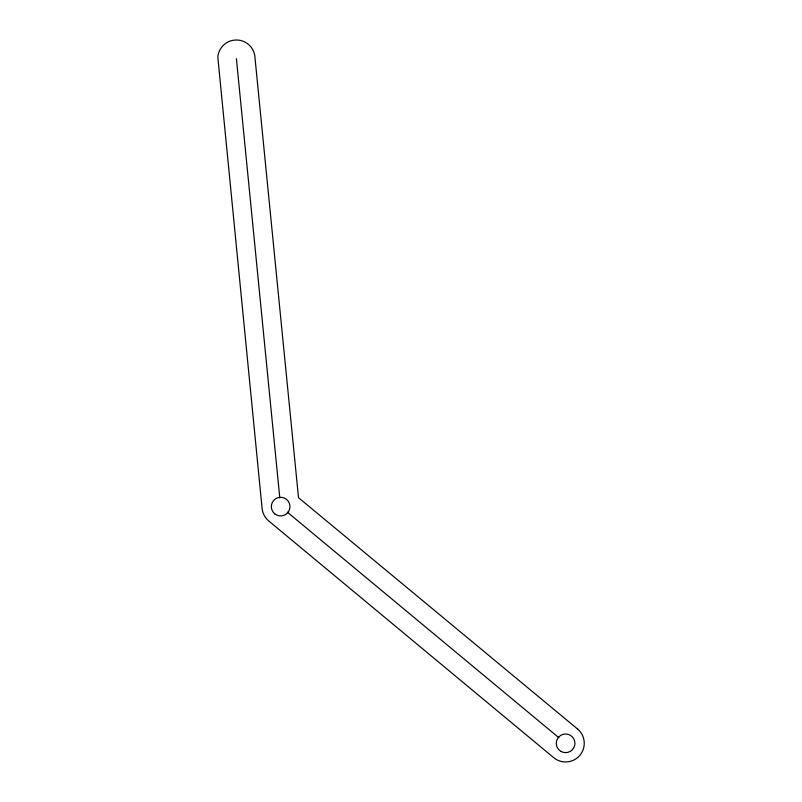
<?xml version="1.0" encoding="UTF-8"?>
<svg xmlns="http://www.w3.org/2000/svg" width="802" height="802" viewBox="0 0 802 802"><rect width="100%" height="100%" fill="white"/><g stroke="black" fill="none" stroke-linecap="round" stroke-linejoin="round"><path stroke-width="1.2" d="M287.397 512.217L558.864 737.72M236.4 58.686L279.798 497.912M577.661 729.088L298.514 497.711L254.755 55.378A18.646 18.646 0 0 0 217.813 57.122L262.074 508.207A18.646 18.646 0 0 0 268.63 520.879L553.54 757.539A18.646 18.646 0 0 0 579.826 755.374A18.646 18.646 0 0 0 577.661 729.088M560.939 751.384A9.323 9.323 0 0 0 574.924 743.314A9.323 9.323 0 0 0 560.939 735.233A9.323 9.323 0 0 0 560.939 751.384M274.745 513.831A9.323 9.323 0 0 0 289.853 508.137A9.323 9.323 0 0 0 277.372 497.902A9.323 9.323 0 0 0 274.745 513.831"/></g></svg>
